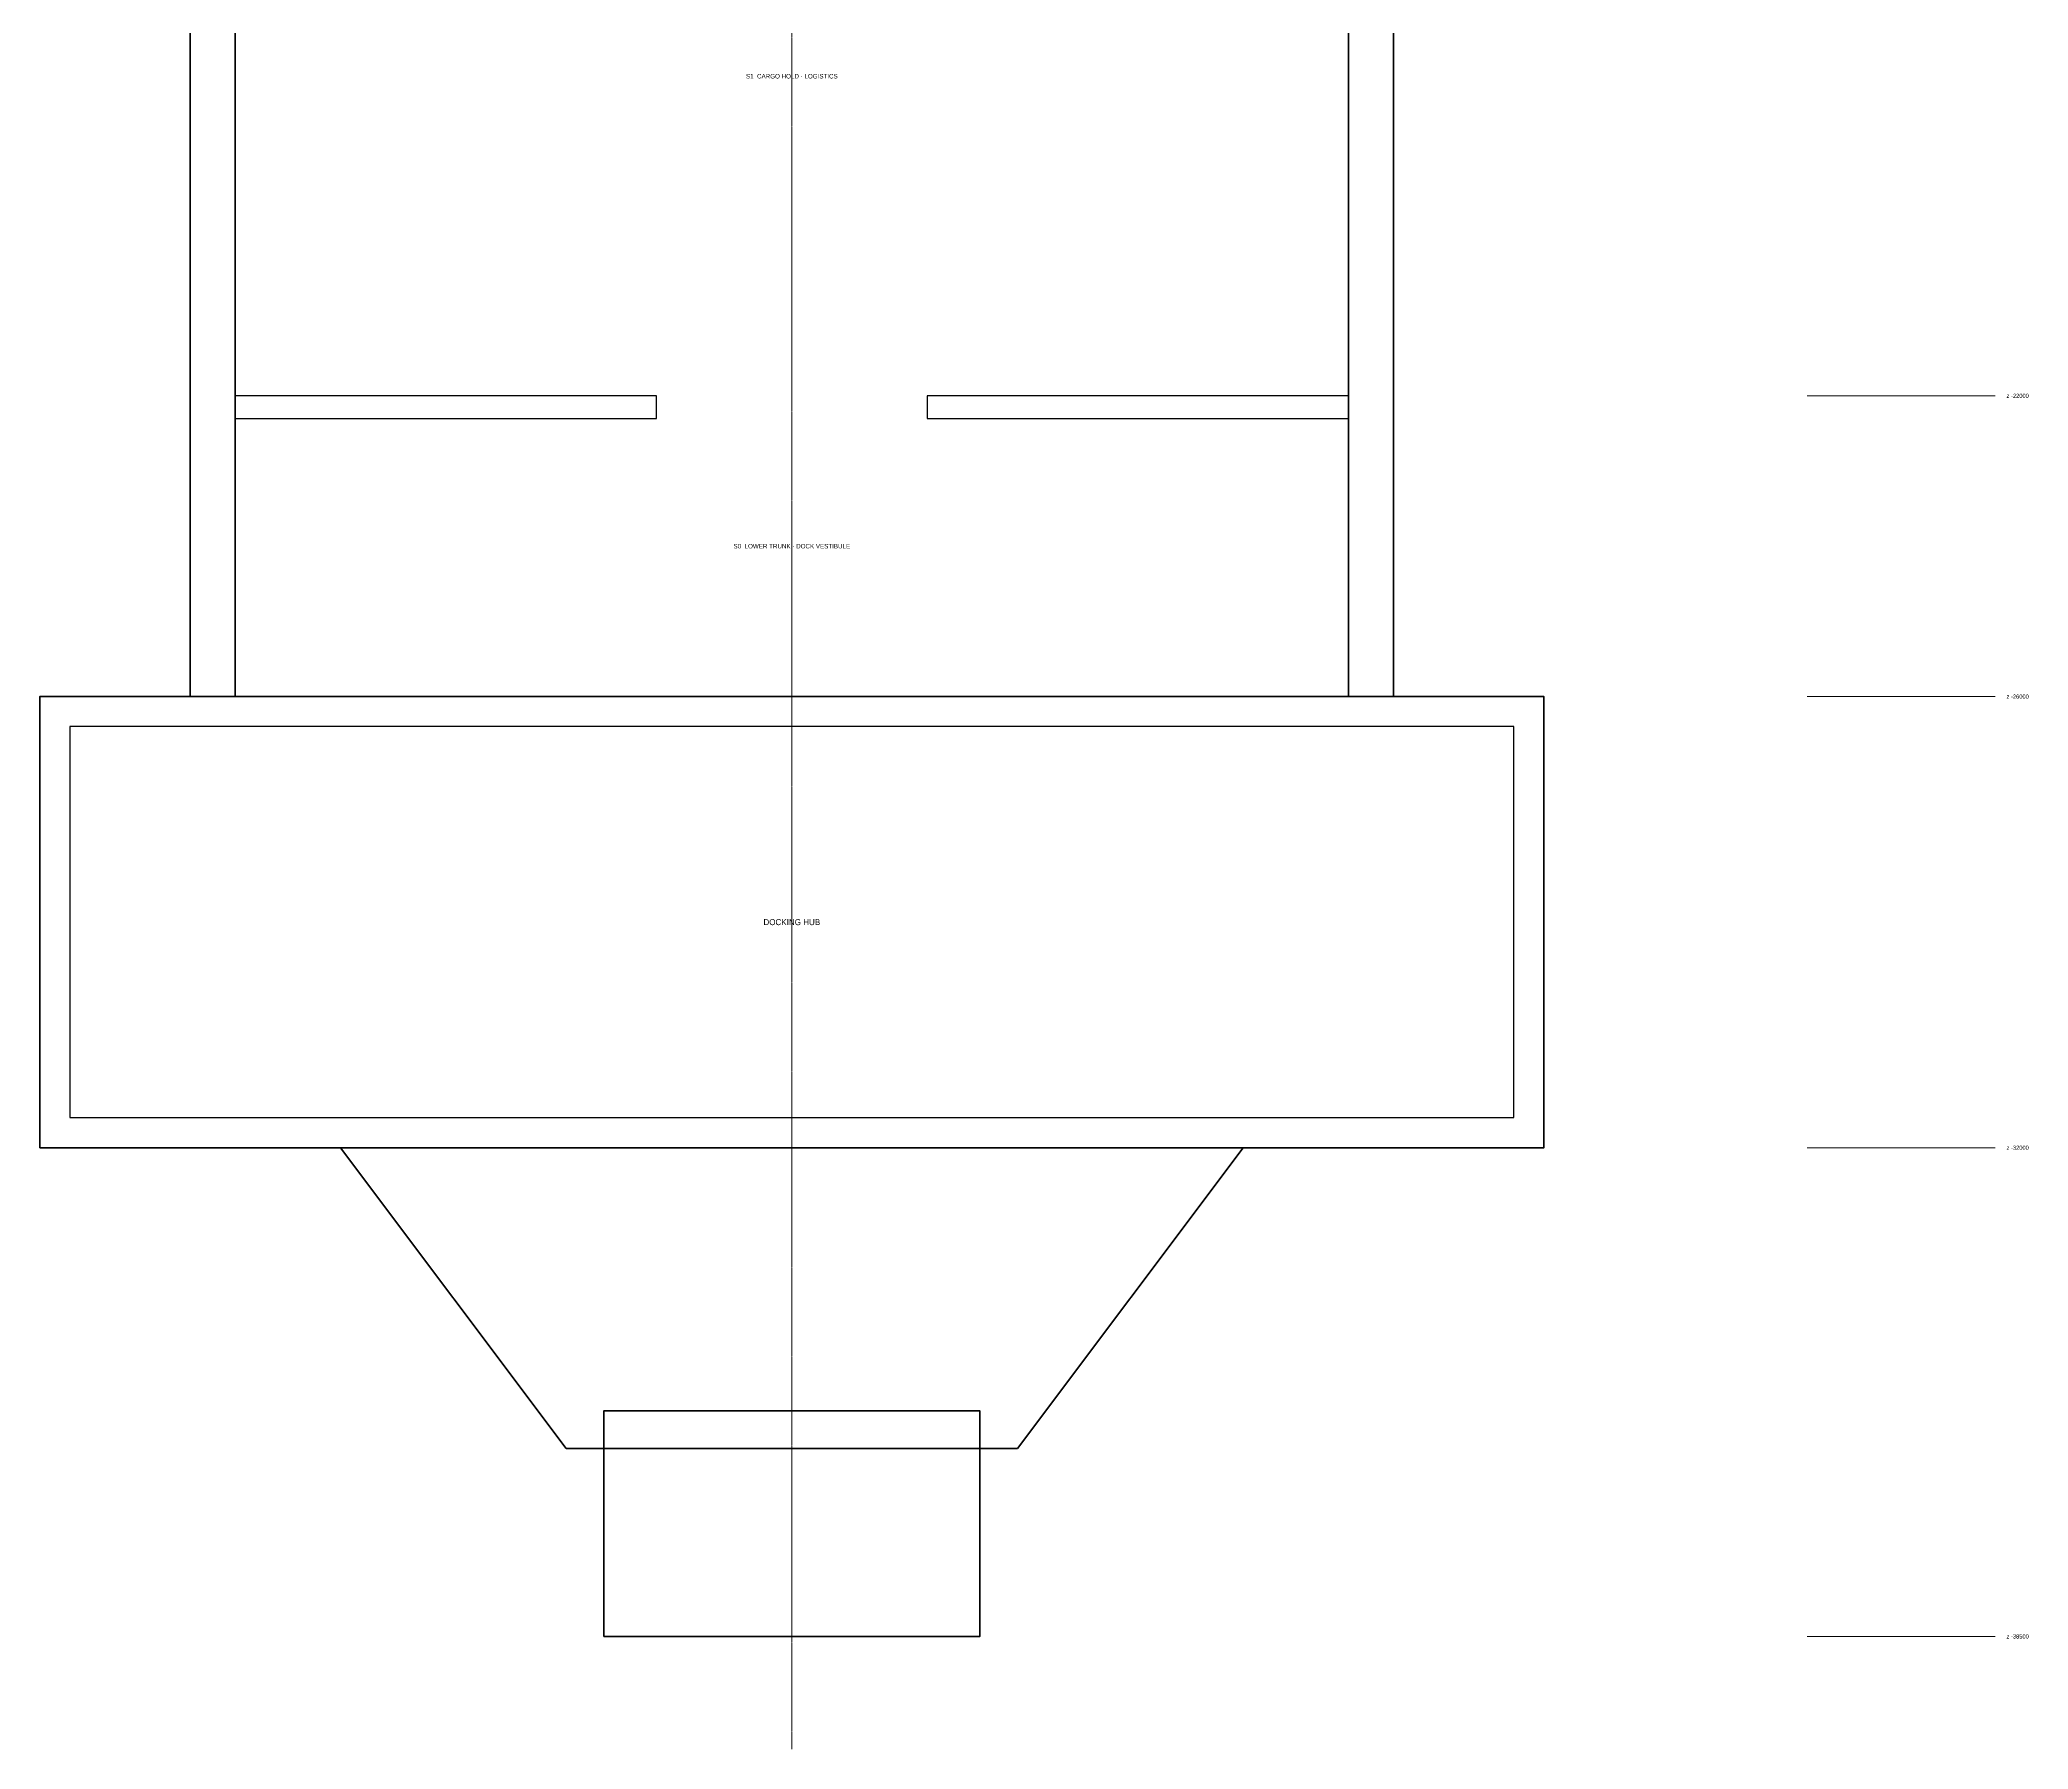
# Model space of a CAD drawing. Header units: millimetres. Extents: x 0 to 89200, y -40000 to 41000.
# Drawn here: x 34600 to 61040, y -40000 to -17265 of the extents above; entities that cross this region are included whole.
import ezdxf
from ezdxf.enums import TextEntityAlignment as Align

# ---------------------------------------------------------------- set-up
doc = ezdxf.new("R2010")
doc.units = ezdxf.units.MM
doc.linetypes.add('CENTER', pattern=[5.08, 3.175, -0.635, 0.635, -0.635])
for name, color, linetype, lineweight in [('A-ANNO-DIMS', 2, 'CONTINUOUS', 18), ('A-ANNO-NOTE', 7, 'CONTINUOUS', 18), ('A-ANNO-TEXT', 7, 'CONTINUOUS', 25), ('A-CNTR', 9, 'CENTER', 13), ('A-POCHE', 7, 'CONTINUOUS', 50), ('A-WALL-PRHU', 7, 'CONTINUOUS', 70), ('S-STRC', 7, 'CONTINUOUS', 25)]:
    doc.layers.add(name, color=color, linetype=linetype, lineweight=lineweight)
doc.layers.add('A-VOID', color=7, linetype='CONTINUOUS')

msp = doc.modelspace()

# ---------------------------------------------------------------- linework, layer by layer
at = {"layer": 'A-ANNO-DIMS'}
for p, q in [((58100, -22000), (60600, -22000)), ((58100, -26000), (60600, -26000)), ((58100, -32000), (60600, -32000)), ((58100, -38500), (60600, -38500))]:
    msp.add_line(p, q, dxfattribs=at)
at = {"layer": 'A-CNTR'}
msp.add_line((44600, -40000), (44600, 41000), dxfattribs=at)
at = {"layer": 'A-POCHE'}
for points in [[(36600, -26000), (37200, -26000), (37200, 30000), (36600, 30000)], [(52000, -26000), (52600, -26000), (52600, 30000), (52000, 30000)], [(34600, -32000), (54600, -32000), (54600, -26000), (34600, -26000)]]:
    msp.add_lwpolyline(points, close=True, dxfattribs=at)
at = {"layer": 'A-VOID'}
msp.add_lwpolyline([(35000, -31600), (54200, -31600), (54200, -26400), (35000, -26400)], close=True, dxfattribs=at)
at = {"layer": 'A-WALL-PRHU'}
for points in [[(38600, -32000), (50600, -32000), (47600, -36000), (41600, -36000)], [(42100, -38500), (47100, -38500), (47100, -35500), (42100, -35500)]]:
    msp.add_lwpolyline(points, close=True, dxfattribs=at)
at = {"layer": 'S-STRC'}
for points in [[(37200, -22300), (42800, -22300), (42800, -22000), (37200, -22000)], [(46400, -22300), (52000, -22300), (52000, -22000), (46400, -22000)]]:
    msp.add_lwpolyline(points, close=True, dxfattribs=at)

# ---------------------------------------------------------------- texts
at = {"layer": 'A-ANNO-NOTE'}
for s, height, p in [('S1  CARGO HOLD · LOGISTICS', 60, (44600, -17750)), ('z -22000', 55, (60900, -22000)), ('S0  LOWER TRUNK · DOCK VESTIBULE', 60, (44600, -24000)), ('z -26000', 55, (60900, -26000)), ('z -32000', 55, (60900, -32000)), ('z -38500', 55, (60900, -38500))]:
    msp.add_text(s, height=height, dxfattribs=at).set_placement(p, align=Align.MIDDLE_CENTER)
at = {"layer": 'A-ANNO-TEXT'}
msp.add_text('DOCKING HUB', height=80, dxfattribs=at).set_placement((44600, -29000), align=Align.MIDDLE_CENTER)

doc.saveas('drawing.dxf')
